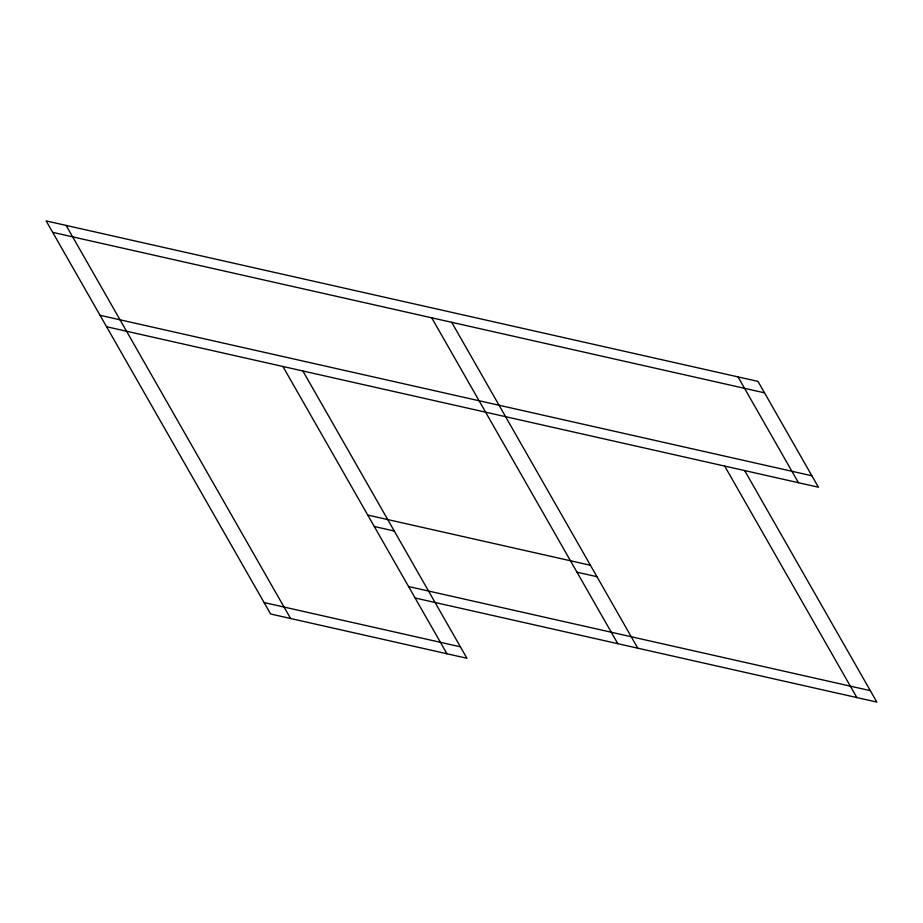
<?xml version="1.0" encoding="UTF-8"?>
<svg xmlns="http://www.w3.org/2000/svg" width="923" height="923" viewBox="0 0 923 923"><rect width="100%" height="100%" fill="white"/><g stroke="black" fill="none" stroke-linecap="round" stroke-linejoin="round"><path stroke-width="1.38" d="M52.68 232.354L764.509 392.829M100.042 315.297L811.871 475.772M106.572 326.73L818.401 487.206L757.979 381.395L46.15 220.92L270.624 614.003L466.923 658.261L302.882 370.988M367.758 515.069L590.432 565.268M374.288 526.502L394.259 531.002M576.99 572.202L596.962 576.702M408.577 586.543L870.32 690.646M415.108 597.989L876.85 702.08L744.653 470.58M264.082 602.557L460.392 646.815M738.008 376.896L798.441 482.706M724.682 466.08L856.879 697.58M451.693 322.312L637.781 648.188M431.722 317.812L617.81 643.689M282.911 366.489L446.951 653.749M66.121 225.42L290.583 618.502"/></g></svg>
